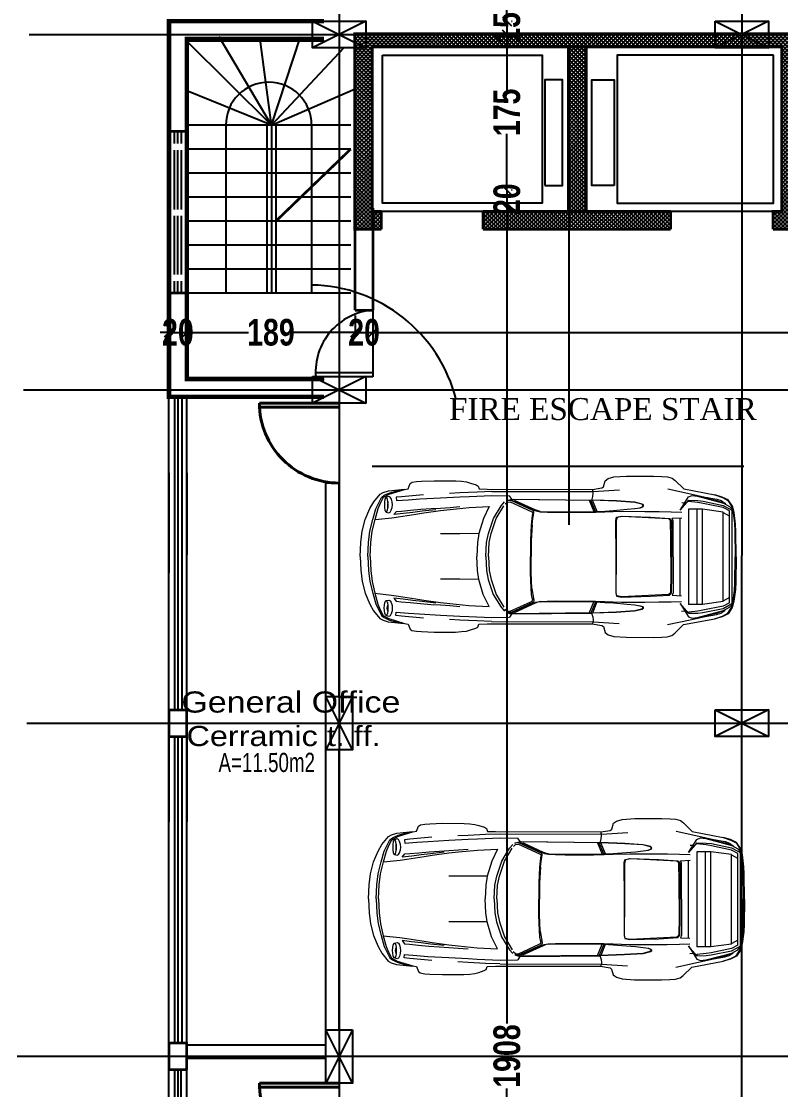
# Model space of a CAD drawing. Extents: x 285329 to 658348, y -83126 to -16980.
# Drawn here: x 331579 to 332433, y -41760 to -40558 of the extents above; entities that cross this region are included whole.
import ezdxf

# ---------------------------------------------------------------- set-up
doc = ezdxf.new("R2010")
doc.units = 0
doc.linetypes.add('CENTER', pattern=[50.8, 31.75, -6.35, 6.35, -6.35])
doc.layers.get('0').update_dxf_attribs({"linetype": 'CONTINUOUS'})
doc.layers.get('DEFPOINTS').update_dxf_attribs({"color": 9, "linetype": 'CONTINUOUS'})
for name, color, linetype, lineweight in [('A-Axis', 1, 'CENTER', 9), ('A-Door', 5, 'CONTINUOUS', 15), ('A-text finishing', 6, 'CONTINUOUS', 13), ('A-text function', 30, 'CONTINUOUS', 20), ('FIGURES', 153, 'CONTINUOUS', 0), ('SECTION-ar', 131, 'CONTINUOUS', 40), ('VIS', 8, 'CONTINUOUS', 18)]:
    doc.layers.add(name, color=color, linetype=linetype, lineweight=lineweight)
for name, color, linetype in [('AXIS', 1, 'CONTINUOUS'), ('COLUMN', 5, 'CONTINUOUS'), ('FURNITURE', 4, 'CONTINUOUS'), ('HATCH', 8, 'CONTINUOUS'), ('TEXT', 3, 'CONTINUOUS'), ('WALL', 7, 'CONTINUOUS'), ('WALL1', 2, 'CONTINUOUS')]:
    doc.layers.add(name, color=color, linetype=linetype)
doc.styles.add('ARIAL', font='BOD_CB.TTF', dxfattribs={"width": 1.2})
doc.styles.add('CITYBLUEPRINT', font='cityb___.ttf', dxfattribs={"width": 0.8})
doc.styles.get("Standard").update_dxf_attribs({"font": 'sanss___.ttf', "height": 15})
doc.styles.add('style2', font='romantic.ttf', dxfattribs={"height": 50})
doc.dimstyles.new('50', dxfattribs={"dimtxt": 30, "dimasz": 10, "dimexe": 5, "dimexo": 6, "dimgap": 5, "dimtad": 0, "dimdec": 0, "dimdsep": 46, "dimtxsty": 'CITYBLUEPRINT', "dimblk1": 'OBLIQUE', "dimblk2": 'OBLIQUE', "dimsah": 1, "dimcen": 0.05, "dimdle": 0.03, "dimclre": 22, "dimclrt": 7, "dimadec": 0, "dimazin": 0, "dimtfac": 1, "dimtdec": 0, "dimtix": 1, "dimtmove": 0, "dimatfit": 3, "dimldrblk": 'OBLIQUE', "dimfxl": 1, "dimtolj": 1, "dimtzin": 0, "dimarcsym": 0})

# ---------------------------------------------------------------- blocks, each defined once
blk = doc.blocks.new('XREF1$0$02PCAR09')
at = {"color": 0, "linetype": 'ByBlock'}
for p, q in [((-139.39, 33.77), (-143.26, 30.05)), ((-138.14, 34.83), (-139.39, 33.77)), ((-136.04, 35.43), (-138.14, 34.83)), ((-133.57, 35.58), (-136.04, 35.43)), ((-129.86, 35.7), (-133.57, 35.58)), ((-117.88, 35.7), (-129.86, 35.7)), ((-112.33, 35.34), (-117.88, 35.7)), ((-109.85, 34.59), (-112.33, 35.34)), ((-108.47, 33.6), (-109.85, 34.59)), ((-107.73, 30.95), (-108.47, 33.6)), ((-44.85, 33.29), (-47.09, 33.02)), ((-42.26, 33.45), (-44.85, 33.29)), ((-32.75, 33.53), (-42.26, 33.45)), ((-27.18, 33.31), (-32.75, 33.53)), ((-24.96, 33.14), (-27.18, 33.31)), ((-22.98, 32.83), (-24.96, 33.14)), ((-143.26, 30.05), (-157.04, 27.42)), ((-136.16, 30.07), (-146.25, 27.9)), ((-103.18, 28.82), (-114.79, 29.59)), ((-107, 30.43), (-107.73, 30.95)), ((-102.8, 29.76), (-107, 30.43)), ((-103.18, 28.82), (-102.8, 29.76)), ((-58.2, 28.79), (-103.18, 28.82)), ((-103.18, 28.09), (-103.18, 28.82)), ((-56.22, 29.83), (-102.8, 29.76)), ((-58.2, 28.77), (-51.78, 28.55)), ((-52.64, 29.95), (-56.22, 29.83)), ((-52.16, 31.23), (-52.64, 29.95)), ((-51.29, 31.76), (-52.16, 31.23)), ((-51.78, 28.55), (-44.15, 28.14)), ((-48.85, 32.53), (-51.29, 31.76)), ((-47.09, 33.02), (-48.85, 32.53)), ((-22.13, 32.24), (-22.98, 32.83)), ((-21.22, 30), (-22.13, 32.24)), ((-19.65, 29.66), (-21.22, 30)), ((-12.48, 29.04), (-19.65, 29.78)), ((-12.79, 27.56), (-19.65, 29.66)), ((-13.04, 28.18), (-17.96, 29.55)), ((-10.14, 28.29), (-12.48, 29.04)), ((-164.79, 22.49), (-162.98, 25.22)), ((-162.81, 24.98), (-164.42, 22.49)), ((-160.88, 23.8), (-163.6, 22.32)), ((-162.98, 25.22), (-160.29, 26.5)), ((-160.49, 26.23), (-162.81, 24.98)), ((-161.5, 23.73), (-161.74, 23.33)), ((-159.78, 24.91), (-161.5, 23.73)), ((-149.39, 26.87), (-160.88, 23.8)), ((-151.85, 24.65), (-160.77, 22.81)), ((-160.77, 21.82), (-151.85, 23.66)), ((-157.04, 27.42), (-160.49, 26.23)), ((-160.29, 26.5), (-157.04, 27.42)), ((-159.78, 24.24), (-160.17, 23.99)), ((-157.91, 25.53), (-159.78, 24.91)), ((-157.91, 25.01), (-159.78, 24.24)), ((-152.81, 26.43), (-157.91, 25.53)), ((-153.83, 25.85), (-157.91, 25.01)), ((-153.47, 26.28), (-153.83, 25.85)), ((-146.25, 27.9), (-152.81, 26.43)), ((-149.51, 24.91), (-151.85, 24.65)), ((-151.85, 23.66), (-149.51, 24.04)), ((-145.43, 25.03), (-149.51, 24.91)), ((-149.51, 24.04), (-145.43, 24.53)), ((-147.04, 27.13), (-149.39, 26.87)), ((-145.43, 26.52), (-147.04, 27.13)), ((-141.73, 20.71), (-145.43, 26.52)), ((-145.43, 25.03), (-141.73, 20.73)), ((-145.43, 24.53), (-145.43, 25.03)), ((-142.39, 24.02), (-143.85, 23.95)), ((-124.86, 23.34), (-121.58, 24.14)), ((-124.69, 23.22), (-121.6, 24.01)), ((-121.6, 24.01), (-113.44, 24.57)), ((-121.58, 24.14), (-113.44, 24.69)), ((-113.44, 24.69), (-102.68, 25.08)), ((-113.44, 24.57), (-102.68, 24.96)), ((-104.9, 20.03), (-102.9, 24.96)), ((-104.22, 19.99), (-102.17, 24.96)), ((-101.45, 24.96), (-103.47, 19.98)), ((-103.06, 26.7), (-103.18, 28.09)), ((-102.68, 25.44), (-103.06, 26.7)), ((-67.1, 25.44), (-102.68, 25.06)), ((-102.68, 25.08), (-102.68, 25.44)), ((-102.68, 24.94), (-67.65, 25.32)), ((-102.68, 25.06), (-102.68, 24.94)), ((-77.45, 20.66), (-68.24, 24.88)), ((-67.39, 24.89), (-76.59, 20.66)), ((-76.17, 20.52), (-66.86, 24.77)), ((-66.4, 24.24), (-75.65, 20.03)), ((-66.42, 25.2), (-67.39, 24.89)), ((-67.1, 25.46), (-66.11, 26.89)), ((-67.1, 25.54), (-67.1, 25.54)), ((-64.81, 24.72), (-67.1, 25.46)), ((-66.86, 24.77), (-65.78, 24.81)), ((-65.14, 24.16), (-66.4, 24.24)), ((-58.32, 27.06), (-66.11, 26.89)), ((-65.78, 24.81), (-64.81, 24.72)), ((-64.13, 23.29), (-65.14, 24.16)), ((-62.4, 22.49), (-63.89, 24.21)), ((-48.2, 26.63), (-58.32, 27.06)), ((-44.15, 26.41), (-48.2, 26.63)), ((-44.15, 28.14), (-39.54, 27.93)), ((-35.6, 25.95), (-44.15, 26.41)), ((-26.33, 25.46), (-35.6, 25.95)), ((-28.03, 27.35), (-18.29, 26.45)), ((-21.41, 25.08), (-26.33, 25.46)), ((-16.03, 24.72), (-21.41, 25.08)), ((-18.29, 26.45), (-15.88, 26.19)), ((-15.88, 26.19), (-16.03, 24.72)), ((-14.22, 22.91), (-14.12, 24.14)), ((-14.12, 24.14), (-13.76, 25.41)), ((-13.76, 25.41), (-13.28, 26.26)), ((-13.28, 26.26), (-12.67, 26.55)), ((-10.59, 27.09), (-13.04, 28.18)), ((-10.26, 26.19), (-12.79, 27.56)), ((-12.67, 26.55), (-11.49, 26.19)), ((-12.31, 22.86), (-12.22, 24.26)), ((-12.22, 24.26), (-12.07, 25.22)), ((-12.22, 24.26), (-12.04, 22.86)), ((-12.07, 25.22), (-11.81, 25.93)), ((-11.81, 25.93), (-11.49, 26.19)), ((-11.49, 26.19), (-11.18, 25.93)), ((-11.18, 25.93), (-10.93, 25.22)), ((-10.93, 25.22), (-10.74, 24.13)), ((-10.74, 24.13), (-10.69, 22.86)), ((-9.43, 26.13), (-10.59, 27.09)), ((-8.9, 23.63), (-10.26, 26.19)), ((-8.78, 27.56), (-10.14, 28.29)), ((-6.9, 21.08), (-9.43, 26.13)), ((-5.94, 24.09), (-8.78, 27.56)), ((-4.27, 21.14), (-5.94, 24.09)), ((-166.21, 14.44), (-165.56, 19.69)), ((-165.19, 19.69), (-165.8, 14.82)), ((-165.56, 19.69), (-164.79, 22.49)), ((-164.42, 22.49), (-165.19, 19.69)), ((-163.6, 22.32), (-164.59, 21.21)), ((-163.6, 21.32), (-164.59, 20.71)), ((-164.59, -21.21), (-164.59, 21.21)), ((-160.77, 22.81), (-163.6, 21.32)), ((-163.6, 20.33), (-160.77, 21.82)), ((-163.6, 20.33), (-163.6, -20.33)), ((-163.6, 18.05), (-160.88, 19.53)), ((-160.77, 19.82), (-151.61, 21.07)), ((-160.77, 19.82), (-160.77, -19.82)), ((-151.61, 21.07), (-151.61, -21.07)), ((-151.61, 21.07), (-145.43, 21.07)), ((-149.26, 21.07), (-149.26, -21.19)), ((-145.43, -21.07), (-145.43, 21.07)), ((-137.77, 19.96), (-142.39, 19.75)), ((-132.34, 20.03), (-137.77, 19.96)), ((-126.04, 20.1), (-132.34, 20.03)), ((-115.78, 20.11), (-126.04, 20.1)), ((-125.42, 22.45), (-125.37, 22.96)), ((-125.08, 22.11), (-125.42, 22.45)), ((-125.37, 22.96), (-124.86, 23.34)), ((-125.15, 22.43), (-125.13, 22.84)), ((-124.89, 22.11), (-125.15, 22.43)), ((-125.13, 22.84), (-124.69, 23.22)), ((-124.01, 21.73), (-125.08, 22.11)), ((-123.84, 21.73), (-124.89, 22.11)), ((-121.62, 21.38), (-124.01, 21.73)), ((-121.62, 21.38), (-123.84, 21.73)), ((-118.22, 21.03), (-121.62, 21.38)), ((-112.19, 20.51), (-118.22, 21.03)), ((-108.37, 19.87), (-115.78, 20.11)), ((-108.37, 20.23), (-112.19, 20.51)), ((-104.22, 19.99), (-108.37, 20.23)), ((-104.27, 19.73), (-108.37, 19.87)), ((-99.56, 19.65), (-104.27, 19.73)), ((-99.52, 19.84), (-104.22, 19.99)), ((-87.11, 19.64), (-99.56, 19.65)), ((-87.11, 19.87), (-99.52, 19.84)), ((-82.86, 19.87), (-87.11, 19.87)), ((-82.86, 19.72), (-87.11, 19.64)), ((-79.67, 19.98), (-82.86, 19.87)), ((-79.63, 19.86), (-82.86, 19.72)), ((-79.67, 19.96), (-78.74, 20.2)), ((-77.89, 20.2), (-79.63, 19.86)), ((-78.74, 20.2), (-77.45, 20.66)), ((-77.21, 20.44), (-77.89, 20.2)), ((-76.59, 20.66), (-77.21, 20.44)), ((-76.95, 19.52), (-76.71, 20.25)), ((-76.73, 18.37), (-76.95, 19.52)), ((-76.71, 20.25), (-76.17, 20.52)), ((-76.22, 19.69), (-76.44, 19.24)), ((-76.44, 19.24), (-76.15, 18.22)), ((-75.65, 20.03), (-76.22, 19.69)), ((-60.22, 16.82), (-63.6, 22.49)), ((-58.97, 16.82), (-62.4, 22.49)), ((-57.13, 22.11), (-54.53, 16.8)), ((-48.2, 21.63), (-57.13, 22.11)), ((-39.78, 20.85), (-48.2, 21.63)), ((-39.78, 21.75), (-44.12, 22.11)), ((-35.6, 21.46), (-39.78, 21.75)), ((-35.6, 20.37), (-39.78, 20.85)), ((-31.38, 21.21), (-35.6, 21.46)), ((-28.21, 19.38), (-35.6, 20.37)), ((-33.48, 20.69), (-27.45, 19.99)), ((-26.79, 20.88), (-31.38, 21.21)), ((-24.62, 18.78), (-28.21, 19.38)), ((-27.45, 19.99), (-23.36, 19.5)), ((-22.2, 20.45), (-26.79, 20.88)), ((-23.36, 19.5), (-19.12, 18.97)), ((-18.2, 20.06), (-22.2, 20.45)), ((-19.12, 18.97), (-14.89, 18.51)), ((-16, 19.87), (-18.2, 20.06)), ((-14.89, 18.51), (-16, 19.87)), ((-14.12, 21.68), (-14.22, 22.91)), ((-13.76, 20.44), (-14.12, 21.68)), ((-13.28, 19.65), (-13.76, 20.44)), ((-12.67, 19.33), (-13.28, 19.65)), ((-11.49, 19.6), (-12.67, 19.33)), ((-12.24, 21.56), (-12.31, 22.86)), ((-12.04, 22.86), (-12.24, 21.56)), ((-12.07, 20.57), (-12.24, 21.58)), ((-11.81, 19.84), (-12.07, 20.57)), ((-11.49, 19.6), (-11.81, 19.84)), ((-11.18, 19.81), (-11.49, 19.6)), ((-10.93, 20.51), (-11.18, 19.81)), ((-10.74, 21.58), (-10.93, 20.51)), ((-10.69, 22.86), (-10.74, 21.58)), ((-7.91, 21.15), (-8.9, 23.63)), ((-6.56, 16.32), (-7.91, 21.15)), ((-5.57, 16.32), (-6.9, 21.08)), ((-2.17, 16.31), (-4.27, 21.14)), ((-166.35, 11.22), (-166.21, 14.44)), ((-165.8, 14.82), (-165.94, 11.59)), ((-138.14, 17.06), (-142.38, 17.26)), ((-141.73, 17.26), (-141.73, -17.16)), ((-138.66, 0), (-138.57, 15.9)), ((-138.57, 15.9), (-138.14, 17.06)), ((-137.9, 15.9), (-138.04, 8.28)), ((-137.51, 16.58), (-137.9, 15.9)), ((-137.56, 8.16), (-137.48, 15.78)), ((-136.98, 17.01), (-137.51, 16.58)), ((-137.48, 15.78), (-137.08, 16.44)), ((-137.08, 16.44), (-136.55, 16.78)), ((-128.55, 17.52), (-136.98, 17.01)), ((-136.55, 16.78), (-115.95, 17.82)), ((-115.76, 17.94), (-128.55, 17.52)), ((-115.95, 17.82), (-113.73, 17.36)), ((-113.56, 17.48), (-115.76, 17.94)), ((-113.73, 17.36), (-113.35, 15.95)), ((-113.2, 16.07), (-113.56, 17.48)), ((-113.4, -0.02), (-113.2, 16.07)), ((-113.35, 15.95), (-113.4, 0.02)), ((-76.42, 16.82), (-76.73, 18.37)), ((-76.1, 14.07), (-76.42, 16.82)), ((-76.15, 18.22), (-75.93, 16.82)), ((-75.93, 16.82), (-75.72, 13.98)), ((-60.22, 16.82), (-60.22, 16.82)), ((-58, 10.14), (-60.22, 16.82)), ((-56.75, 10.14), (-58.97, 16.82)), ((-54.53, 16.8), (-52.55, 10.14)), ((-17.01, 17.6), (-24.62, 18.78)), ((-13.95, 17.11), (-17.01, 17.6)), ((-6.56, 16.32), (-13.95, 17.11)), ((-5.26, 11.13), (-6.56, 16.32)), ((-4.27, 11.13), (-5.57, 16.32)), ((-0.87, 11.13), (-2.17, 16.31)), ((-166.57, 0.02), (-166.35, 11.22)), ((-165.94, 11.59), (-166.08, 0)), ((-76.1, 14.07), (-75.74, 7.15)), ((-75.72, 13.98), (-75.43, 7.15)), ((-57.13, 6.18), (-58, 10.14)), ((-55.9, 6.18), (-56.75, 10.14)), ((-52.55, 10.14), (-44.12, 10.09)), ((-52.55, 10.14), (-51.92, 6.18)), ((-44.12, 10.09), (-35.6, 10.09)), ((-4.7, 6.2), (-5.26, 11.13)), ((-3.7, 6.2), (-4.27, 11.13)), ((-0.31, 6.18), (-0.87, 11.13)), ((-138.04, 8.28), (-138.04, 0)), ((-137.56, 0), (-137.56, 8.16)), ((-75.74, 7.15), (-75.77, 0)), ((-75.43, 7.15), (-75.4, 0)), ((-56.89, 0), (-57.13, 6.18)), ((-55.64, 0), (-55.9, 6.18)), ((-51.92, 6.18), (-51.68, 0)), ((-4.39, 0), (-4.7, 6.2)), ((-3.4, 0), (-3.7, 6.2)), ((0, 0), (-0.31, 6.18)), ((-165.94, -11.59), (-166.08, 0)), ((-138.66, 0), (-138.57, -15.9)), ((-138.04, -8.28), (-138.04, 0)), ((-137.56, 0), (-137.56, -8.16)), ((-113.4, 0.02), (-113.2, -16.07)), ((-75.74, -7.15), (-75.77, 0)), ((-75.43, -7.15), (-75.4, 0)), ((-56.89, 0), (-57.13, -6.18)), ((-55.64, 0), (-55.9, -6.18)), ((-51.92, -6.18), (-51.68, 0)), ((-4.39, 0), (-4.7, -6.2)), ((-3.4, 0), (-3.7, -6.2)), ((0, 0), (-0.31, -6.18)), ((-166.57, -0.02), (-166.35, -11.22)), ((-113.35, -15.95), (-113.4, -0.02)), ((-137.9, -15.9), (-138.04, -8.28)), ((-137.56, -8.16), (-137.48, -15.78)), ((-76.1, -14.07), (-75.74, -7.15)), ((-75.72, -13.98), (-75.43, -7.15)), ((-57.13, -6.18), (-58, -10.14)), ((-55.9, -6.18), (-56.75, -10.14)), ((-52.55, -10.14), (-51.92, -6.18)), ((-4.7, -6.2), (-5.26, -11.13)), ((-3.7, -6.2), (-4.27, -11.13)), ((-0.31, -6.18), (-0.87, -11.13)), ((-166.35, -11.22), (-166.21, -14.44)), ((-165.8, -14.82), (-165.94, -11.59)), ((-76.1, -14.07), (-76.42, -16.82)), ((-75.93, -16.82), (-75.72, -13.98)), ((-58, -10.14), (-60.22, -16.82)), ((-56.75, -10.14), (-58.97, -16.82)), ((-54.53, -16.8), (-52.55, -10.14)), ((-52.55, -10.14), (-44.12, -10.09)), ((-44.12, -10.09), (-35.6, -10.09)), ((-5.26, -11.13), (-6.56, -16.32)), ((-4.27, -11.13), (-5.57, -16.32)), ((-0.87, -11.13), (-2.17, -16.31)), ((-166.21, -14.44), (-165.56, -19.69)), ((-165.19, -19.69), (-165.8, -14.82)), ((-163.6, -18.05), (-160.88, -19.53)), ((-138.14, -17.06), (-142.38, -17.26)), ((-138.57, -15.9), (-138.14, -17.06)), ((-137.51, -16.58), (-137.9, -15.9)), ((-136.98, -17.01), (-137.51, -16.58)), ((-137.48, -15.78), (-137.08, -16.44)), ((-137.08, -16.44), (-136.55, -16.78)), ((-128.55, -17.52), (-136.98, -17.01)), ((-136.55, -16.78), (-115.95, -17.82)), ((-115.76, -17.94), (-128.55, -17.52)), ((-115.95, -17.82), (-113.73, -17.36)), ((-113.56, -17.48), (-115.76, -17.94)), ((-113.73, -17.36), (-113.35, -15.95)), ((-113.2, -16.07), (-113.56, -17.48)), ((-76.73, -18.37), (-76.95, -19.52)), ((-76.42, -16.82), (-76.73, -18.37)), ((-76.44, -19.24), (-76.15, -18.22)), ((-76.15, -18.22), (-75.93, -16.82)), ((-60.22, -16.82), (-63.6, -22.49)), ((-58.97, -16.82), (-62.4, -22.49)), ((-60.22, -16.82), (-60.22, -16.82)), ((-57.13, -22.11), (-54.53, -16.8)), ((-24.62, -18.78), (-28.21, -19.38)), ((-17.01, -17.6), (-24.62, -18.78)), ((-19.12, -18.97), (-14.89, -18.51)), ((-13.95, -17.11), (-17.01, -17.6)), ((-14.89, -18.51), (-16, -19.87)), ((-6.56, -16.32), (-13.95, -17.11)), ((-6.56, -16.32), (-7.91, -21.15)), ((-5.57, -16.32), (-6.9, -21.08)), ((-2.17, -16.31), (-4.27, -21.14)), ((-165.56, -19.69), (-164.79, -22.49)), ((-164.42, -22.49), (-165.19, -19.69)), ((-164.79, -22.49), (-162.98, -25.22)), ((-163.6, -21.32), (-164.59, -20.71)), ((-163.6, -22.32), (-164.59, -21.21)), ((-162.81, -24.98), (-164.42, -22.49)), ((-163.6, -20.33), (-160.77, -21.82)), ((-160.77, -22.81), (-163.6, -21.32)), ((-160.88, -23.8), (-163.6, -22.32)), ((-161.5, -23.73), (-161.74, -23.33)), ((-160.77, -19.82), (-151.61, -21.07)), ((-160.77, -21.82), (-151.85, -23.66)), ((-151.85, -24.65), (-160.77, -22.81)), ((-151.61, -21.07), (-145.43, -21.07)), ((-141.73, -20.71), (-145.43, -26.52)), ((-145.43, -25.03), (-141.73, -20.73)), ((-137.77, -19.96), (-142.39, -19.75)), ((-132.34, -20.03), (-137.77, -19.96)), ((-126.04, -20.1), (-132.34, -20.03)), ((-115.78, -20.11), (-126.04, -20.1)), ((-125.08, -22.11), (-125.42, -22.45)), ((-125.42, -22.45), (-125.37, -22.96)), ((-125.37, -22.96), (-124.86, -23.34)), ((-124.89, -22.11), (-125.15, -22.43)), ((-125.15, -22.43), (-125.13, -22.84)), ((-125.13, -22.84), (-124.69, -23.22)), ((-124.01, -21.73), (-125.08, -22.11)), ((-123.84, -21.73), (-124.89, -22.11)), ((-124.86, -23.34), (-121.58, -24.14)), ((-124.69, -23.22), (-121.6, -24.01)), ((-121.62, -21.38), (-124.01, -21.73)), ((-121.62, -21.38), (-123.84, -21.73)), ((-118.22, -21.03), (-121.62, -21.38)), ((-112.19, -20.51), (-118.22, -21.03)), ((-108.37, -19.87), (-115.78, -20.11)), ((-108.37, -20.23), (-112.19, -20.51)), ((-104.27, -19.73), (-108.37, -19.87)), ((-104.22, -19.99), (-108.37, -20.23)), ((-104.9, -20.03), (-102.9, -24.96)), ((-99.56, -19.65), (-104.27, -19.73)), ((-99.52, -19.84), (-104.22, -19.99)), ((-104.22, -19.99), (-102.17, -24.96)), ((-101.45, -24.96), (-103.47, -19.98)), ((-87.11, -19.64), (-99.56, -19.65)), ((-87.11, -19.87), (-99.52, -19.84)), ((-82.86, -19.72), (-87.11, -19.64)), ((-82.86, -19.87), (-87.11, -19.87)), ((-79.63, -19.86), (-82.86, -19.72)), ((-79.67, -19.98), (-82.86, -19.87)), ((-79.67, -19.96), (-78.74, -20.2)), ((-77.89, -20.2), (-79.63, -19.86)), ((-78.74, -20.2), (-77.45, -20.66)), ((-77.21, -20.44), (-77.89, -20.2)), ((-77.45, -20.66), (-68.24, -24.88)), ((-76.59, -20.66), (-77.21, -20.44)), ((-76.95, -19.52), (-76.71, -20.25)), ((-76.71, -20.25), (-76.17, -20.52)), ((-67.39, -24.89), (-76.59, -20.66)), ((-76.22, -19.69), (-76.44, -19.24)), ((-75.65, -20.03), (-76.22, -19.69)), ((-76.17, -20.52), (-66.86, -24.77)), ((-66.4, -24.24), (-75.65, -20.03)), ((-64.13, -23.29), (-65.14, -24.16)), ((-62.4, -22.49), (-63.89, -24.21)), ((-48.2, -21.63), (-57.13, -22.11)), ((-39.78, -20.85), (-48.2, -21.63)), ((-39.78, -21.75), (-44.12, -22.11)), ((-35.6, -20.37), (-39.78, -20.85)), ((-35.6, -21.46), (-39.78, -21.75)), ((-28.21, -19.38), (-35.6, -20.37)), ((-31.38, -21.21), (-35.6, -21.46)), ((-33.48, -20.69), (-27.45, -19.99)), ((-26.79, -20.88), (-31.38, -21.21)), ((-27.45, -19.99), (-23.36, -19.5)), ((-22.2, -20.45), (-26.79, -20.88)), ((-23.36, -19.5), (-19.12, -18.97)), ((-18.2, -20.06), (-22.2, -20.45)), ((-16, -19.87), (-18.2, -20.06)), ((-14.12, -21.68), (-14.22, -22.91)), ((-14.22, -22.91), (-14.12, -24.14)), ((-13.76, -20.44), (-14.12, -21.68)), ((-13.28, -19.65), (-13.76, -20.44)), ((-12.67, -19.33), (-13.28, -19.65)), ((-11.49, -19.6), (-12.67, -19.33)), ((-12.24, -21.56), (-12.31, -22.86)), ((-12.31, -22.86), (-12.22, -24.26)), ((-12.07, -20.57), (-12.24, -21.58)), ((-12.04, -22.86), (-12.24, -21.56)), ((-12.22, -24.26), (-12.04, -22.86)), ((-11.81, -19.84), (-12.07, -20.57)), ((-11.49, -19.6), (-11.81, -19.84)), ((-11.18, -19.81), (-11.49, -19.6)), ((-10.93, -20.51), (-11.18, -19.81)), ((-10.74, -21.58), (-10.93, -20.51)), ((-10.69, -22.86), (-10.74, -21.58)), ((-10.74, -24.13), (-10.69, -22.86)), ((-8.9, -23.63), (-10.26, -26.19)), ((-6.9, -21.08), (-9.43, -26.13)), ((-7.91, -21.15), (-8.9, -23.63)), ((-4.27, -21.14), (-5.94, -24.09)), ((-162.98, -25.22), (-160.29, -26.5)), ((-160.49, -26.23), (-162.81, -24.98)), ((-159.78, -24.91), (-161.5, -23.73)), ((-149.39, -26.87), (-160.88, -23.8)), ((-157.04, -27.42), (-160.49, -26.23)), ((-160.29, -26.5), (-157.04, -27.42)), ((-159.78, -24.24), (-160.17, -23.99)), ((-157.91, -25.01), (-159.78, -24.24)), ((-157.91, -25.53), (-159.78, -24.91)), ((-153.83, -25.85), (-157.91, -25.01)), ((-152.81, -26.43), (-157.91, -25.53)), ((-143.26, -30.05), (-157.04, -27.42)), ((-153.47, -26.28), (-153.83, -25.85)), ((-146.25, -27.9), (-152.81, -26.43)), ((-151.85, -23.66), (-149.51, -24.04)), ((-149.51, -24.91), (-151.85, -24.65)), ((-149.51, -24.04), (-145.43, -24.53)), ((-145.43, -25.03), (-149.51, -24.91)), ((-147.04, -27.13), (-149.39, -26.87)), ((-145.43, -26.52), (-147.04, -27.13)), ((-136.16, -30.07), (-146.25, -27.9)), ((-145.43, -24.53), (-145.43, -25.03)), ((-142.39, -24.02), (-143.85, -23.95)), ((-121.6, -24.01), (-113.44, -24.57)), ((-121.58, -24.14), (-113.44, -24.69)), ((-113.44, -24.57), (-102.68, -24.96)), ((-113.44, -24.69), (-102.68, -25.08)), ((-103.06, -26.7), (-103.18, -28.09)), ((-103.18, -28.09), (-103.18, -28.82)), ((-102.68, -25.44), (-103.06, -26.7)), ((-102.68, -25.06), (-102.68, -24.94)), ((-102.68, -24.94), (-67.65, -25.32)), ((-67.1, -25.44), (-102.68, -25.06)), ((-102.68, -25.08), (-102.68, -25.44)), ((-66.42, -25.2), (-67.39, -24.89)), ((-64.81, -24.72), (-67.1, -25.46)), ((-67.1, -25.46), (-66.11, -26.89)), ((-67.1, -25.54), (-67.1, -25.54)), ((-66.86, -24.77), (-65.78, -24.81)), ((-65.14, -24.16), (-66.4, -24.24)), ((-58.32, -27.06), (-66.11, -26.89)), ((-65.78, -24.81), (-64.81, -24.72)), ((-48.2, -26.63), (-58.32, -27.06)), ((-51.78, -28.55), (-44.15, -28.14)), ((-44.15, -26.41), (-48.2, -26.63)), ((-35.6, -25.95), (-44.15, -26.41)), ((-44.15, -28.14), (-39.54, -27.93)), ((-26.33, -25.46), (-35.6, -25.95)), ((-28.03, -27.35), (-18.29, -26.45)), ((-21.41, -25.08), (-26.33, -25.46)), ((-16.03, -24.72), (-21.41, -25.08)), ((-12.79, -27.56), (-19.65, -29.66)), ((-18.29, -26.45), (-15.88, -26.19)), ((-13.04, -28.18), (-17.96, -29.55)), ((-15.88, -26.19), (-16.03, -24.72)), ((-14.12, -24.14), (-13.76, -25.41)), ((-13.76, -25.41), (-13.28, -26.26)), ((-13.28, -26.26), (-12.67, -26.55)), ((-10.59, -27.09), (-13.04, -28.18)), ((-10.26, -26.19), (-12.79, -27.56)), ((-12.67, -26.55), (-11.49, -26.19)), ((-10.14, -28.29), (-12.48, -29.04)), ((-12.22, -24.26), (-12.07, -25.22)), ((-12.07, -25.22), (-11.81, -25.93)), ((-11.81, -25.93), (-11.49, -26.19)), ((-11.49, -26.19), (-11.18, -25.93)), ((-11.18, -25.93), (-10.93, -25.22)), ((-10.93, -25.22), (-10.74, -24.13)), ((-9.43, -26.13), (-10.59, -27.09)), ((-8.78, -27.56), (-10.14, -28.29)), ((-5.94, -24.09), (-8.78, -27.56)), ((-139.39, -33.77), (-143.26, -30.05)), ((-103.18, -28.82), (-114.79, -29.59)), ((-107.73, -30.95), (-108.47, -33.6)), ((-107, -30.43), (-107.73, -30.95)), ((-102.8, -29.76), (-107, -30.43)), ((-58.2, -28.79), (-103.18, -28.82)), ((-103.18, -28.82), (-102.8, -29.76)), ((-56.22, -29.83), (-102.8, -29.76)), ((-58.2, -28.77), (-51.78, -28.55)), ((-52.64, -29.95), (-56.22, -29.83)), ((-52.16, -31.23), (-52.64, -29.95)), ((-51.29, -31.76), (-52.16, -31.23)), ((-48.85, -32.53), (-51.29, -31.76)), ((-47.09, -33.02), (-48.85, -32.53)), ((-44.85, -33.29), (-47.09, -33.02)), ((-22.98, -32.83), (-24.96, -33.14)), ((-22.13, -32.24), (-22.98, -32.83)), ((-21.22, -30), (-22.13, -32.24)), ((-19.65, -29.66), (-21.22, -30)), ((-12.48, -29.04), (-19.65, -29.78)), ((-138.14, -34.83), (-139.39, -33.77)), ((-136.04, -35.43), (-138.14, -34.83)), ((-133.57, -35.58), (-136.04, -35.43)), ((-129.86, -35.7), (-133.57, -35.58)), ((-117.88, -35.7), (-129.86, -35.7)), ((-112.33, -35.34), (-117.88, -35.7)), ((-109.85, -34.59), (-112.33, -35.34)), ((-108.47, -33.6), (-109.85, -34.59)), ((-42.26, -33.45), (-44.85, -33.29)), ((-32.75, -33.53), (-42.26, -33.45)), ((-27.18, -33.31), (-32.75, -33.53)), ((-24.96, -33.14), (-27.18, -33.31))]:
    blk.add_line(p, q, dxfattribs=at)
blk = doc.blocks.new('COLUMN')
at = {"layer": 'AXIS'}
for p, q in [((236924.7, -9644.3), (236984.7, -9674.3)), ((236984.7, -9644.3), (236924.7, -9674.3))]:
    blk.add_line(p, q, dxfattribs=at)
at = {"layer": 'COLUMN'}
blk.add_lwpolyline([(236924.7, -9644.3), (236984.7, -9644.3), (236984.7, -9674.3), (236924.7, -9674.3)], close=True, dxfattribs=at)
blk = doc.blocks.new('cbcb')
at = {"layer": 'AXIS'}
for p, q in [((327577.9, -10741.6), (327577.9, -14318.5)), ((328031, -10741.7), (328030.4, -14326.1)), ((327229.2, -12204), (329570.3, -12204)), ((327222.6, -12603.7), (329572, -12603.7)), ((327226.6, -12978.7), (329572, -12978.7)), ((329557.3, -13353.7), (327215.7, -13353.7))]:
    blk.add_line(p, q, dxfattribs=at)
at = {"layer": 'WALL', "linetype": 'Continuous'}
for p in [(90623.2, -2544.7), (91076, -2544.7), (90623.2, -2944.4), (91075.9, -3319.4)]:
    blk.add_blockref('COLUMN', p, dxfattribs=at)
at = {"layer": 'WALL', "linetype": 'Continuous', "rotation": 270.0000000024456}
for p in [(337237.2, 223976), (337237.2, 223601)]:
    blk.add_blockref('COLUMN', p, dxfattribs=at)
blk = doc.blocks.new('_Oblique')
at = {"color": 0, "lineweight": -2}
blk.add_line((-0.5, -0.5), (0.5, 0.5), dxfattribs=at)
blk = doc.blocks.new('*D2920')
at = {"layer": 'DEFPOINTS', "color": 0, "linetype": 'Continuous', "lineweight": 5, "transparency": 16777216}
for p in [(332125, -39838.5), (332125, -40558.2), (332125, -40558.2)]:
    blk.add_point(p, dxfattribs=at)
at = {"layer": 'VIS', "color": 22, "linetype": 'Continuous', "lineweight": -2, "transparency": 16777216}
for p, q in [((332119, -39838.5), (332120, -39838.5)), ((332131, -40558.2), (332130, -40558.2))]:
    blk.add_line(p, q, dxfattribs=at)
at = {"layer": 'VIS', "color": 0, "linetype": 'Continuous', "lineweight": -2, "transparency": 16777216}
for p, q in [((332125, -39838.5), (332125, -40165.7)), ((332125, -40558.2), (332125, -40231))]:
    blk.add_line(p, q, dxfattribs=at)
at = {"layer": 'VIS', "color": 0, "linetype": 'Continuous', "lineweight": -2, "transparency": 16777216, "xscale": 10, "yscale": 10, "zscale": 10}
for p, rotation in [((332125, -39838.5), 90), ((332125, -40558.2), 270)]:
    blk.add_blockref('_Oblique', p, dxfattribs=dict(at, rotation=rotation))
at = {"layer": 'VIS', "color": 7, "linetype": 'Continuous', "lineweight": 5, "transparency": 16777216, "insert": (332125, -40198.4), "char_height": 30, "attachment_point": 5, "rotation": 90, "style": 'CITYBLUEPRINT'}
blk.add_mtext('\\A1;720', dxfattribs=at)
blk = doc.blocks.new('*D2921')
at = {"layer": 'DEFPOINTS', "color": 0, "linetype": 'Continuous', "lineweight": 5, "transparency": 16777216}
for p in [(332125, -40558.2), (332125, -40573), (332125, -40573)]:
    blk.add_point(p, dxfattribs=at)
at = {"layer": 'VIS', "color": 0, "linetype": 'Continuous', "lineweight": -2, "transparency": 16777216}
for p, q in [((332125, -40558.2), (332125, -40548.2)), ((332125, -40558.2), (332125, -40573)), ((332125, -40573), (332125, -40583))]:
    blk.add_line(p, q, dxfattribs=at)
at = {"layer": 'VIS', "color": 22, "linetype": 'Continuous', "lineweight": -2, "transparency": 16777216}
for p, q in [((332131, -40558.2), (332130, -40558.2)), ((332131, -40573), (332130, -40573))]:
    blk.add_line(p, q, dxfattribs=at)
at = {"layer": 'VIS', "color": 0, "linetype": 'Continuous', "lineweight": -2, "transparency": 16777216, "xscale": 10, "yscale": 10, "zscale": 10}
for p, rotation in [((332125, -40558.2), 270), ((332125, -40573), 90)]:
    blk.add_blockref('_Oblique', p, dxfattribs=dict(at, rotation=rotation))
at = {"layer": 'VIS', "color": 7, "linetype": 'Continuous', "lineweight": 5, "transparency": 16777216, "insert": (332125, -40565.6), "char_height": 30, "attachment_point": 5, "rotation": 90, "style": 'CITYBLUEPRINT'}
blk.add_mtext('\\A1;15', dxfattribs=at)
blk = doc.blocks.new('*D2922')
at = {"layer": 'DEFPOINTS', "color": 0, "linetype": 'Continuous', "lineweight": 5, "transparency": 16777216}
for p in [(332125, -40573), (332125, -40748.2), (332125, -40748.2)]:
    blk.add_point(p, dxfattribs=at)
at = {"layer": 'VIS', "color": 0, "linetype": 'Continuous', "lineweight": -2, "transparency": 16777216}
for p, q in [((332125, -40573), (332125, -40636.5)), ((332125, -40748.2), (332125, -40684.7))]:
    blk.add_line(p, q, dxfattribs=at)
at = {"layer": 'VIS', "color": 22, "linetype": 'Continuous', "lineweight": -2, "transparency": 16777216}
for p, q in [((332131, -40573), (332130, -40573)), ((332131, -40748.2), (332130, -40748.2))]:
    blk.add_line(p, q, dxfattribs=at)
at = {"layer": 'VIS', "color": 0, "linetype": 'Continuous', "lineweight": -2, "transparency": 16777216, "xscale": 10, "yscale": 10, "zscale": 10}
for p, rotation in [((332125, -40573), 90), ((332125, -40748.2), 270)]:
    blk.add_blockref('_Oblique', p, dxfattribs=dict(at, rotation=rotation))
at = {"layer": 'VIS', "color": 7, "linetype": 'Continuous', "lineweight": 5, "transparency": 16777216, "insert": (332125, -40660.6), "char_height": 30, "attachment_point": 5, "rotation": 90, "style": 'CITYBLUEPRINT'}
blk.add_mtext('\\A1;175', dxfattribs=at)
blk = doc.blocks.new('*D2923')
at = {"layer": 'DEFPOINTS', "color": 0, "linetype": 'Continuous', "lineweight": 5, "transparency": 16777216}
for p in [(332125, -40748.2), (332125, -40768.2), (332125, -40768.2)]:
    blk.add_point(p, dxfattribs=at)
at = {"layer": 'VIS', "color": 0, "linetype": 'Continuous', "lineweight": -2, "transparency": 16777216}
for p, q in [((332125, -40748.2), (332125, -40738.2)), ((332125, -40748.2), (332125, -40768.2)), ((332125, -40768.2), (332125, -40778.2))]:
    blk.add_line(p, q, dxfattribs=at)
at = {"layer": 'VIS', "color": 22, "linetype": 'Continuous', "lineweight": -2, "transparency": 16777216}
for p, q in [((332131, -40748.2), (332130, -40748.2)), ((332131, -40768.2), (332130, -40768.2))]:
    blk.add_line(p, q, dxfattribs=at)
at = {"layer": 'VIS', "color": 0, "linetype": 'Continuous', "lineweight": -2, "transparency": 16777216, "xscale": 10, "yscale": 10, "zscale": 10}
for p, rotation in [((332125, -40748.2), 270), ((332125, -40768.2), 90)]:
    blk.add_blockref('_Oblique', p, dxfattribs=dict(at, rotation=rotation))
at = {"layer": 'VIS', "color": 7, "linetype": 'Continuous', "lineweight": 5, "transparency": 16777216, "insert": (332125, -40758.2), "char_height": 30, "attachment_point": 5, "rotation": 90, "style": 'CITYBLUEPRINT'}
blk.add_mtext('\\A1;20', dxfattribs=at)
blk = doc.blocks.new('*D2924')
at = {"layer": 'DEFPOINTS', "color": 0, "linetype": 'Continuous', "lineweight": 5, "transparency": 16777216}
for p in [(332125, -40768.2), (332125, -42676.3), (332125, -42676.3)]:
    blk.add_point(p, dxfattribs=at)
at = {"layer": 'VIS', "color": 0, "linetype": 'Continuous', "lineweight": -2, "transparency": 16777216}
for p, q in [((332125, -40768.1), (332125, -41685.7)), ((332125, -42676.3), (332125, -41758.7))]:
    blk.add_line(p, q, dxfattribs=at)
at = {"layer": 'VIS', "color": 22, "linetype": 'Continuous', "lineweight": -2, "transparency": 16777216}
for p, q in [((332131, -40768.2), (332130, -40768.2)), ((332131, -42676.3), (332130, -42676.3))]:
    blk.add_line(p, q, dxfattribs=at)
at = {"layer": 'VIS', "color": 0, "linetype": 'Continuous', "lineweight": -2, "transparency": 16777216, "xscale": 10, "yscale": 10, "zscale": 10}
for p, rotation in [((332125, -40768.2), 90), ((332125, -42676.3), 270)]:
    blk.add_blockref('_Oblique', p, dxfattribs=dict(at, rotation=rotation))
at = {"layer": 'VIS', "color": 7, "linetype": 'Continuous', "lineweight": 5, "transparency": 16777216, "insert": (332125, -41722.2), "char_height": 30, "attachment_point": 5, "rotation": 90, "style": 'CITYBLUEPRINT'}
blk.add_mtext('\\A1;1908', dxfattribs=at)
blk = doc.blocks.new('*D2975')
at = {"layer": 'DEFPOINTS', "color": 0, "linetype": 'Continuous', "lineweight": 5, "transparency": 16777216}
for p in [(331764.8, -40908.1), (331744.8, -40918.4), (331764.8, -40918.4)]:
    blk.add_point(p, dxfattribs=at)
at = {"layer": 'VIS', "color": 0, "linetype": 'Continuous', "lineweight": -2, "transparency": 16777216}
for p, q in [((331744.8, -40908.1), (331734.8, -40908.1)), ((331744.8, -40908.1), (331764.8, -40908.1)), ((331764.8, -40908.1), (331774.8, -40908.1))]:
    blk.add_line(p, q, dxfattribs=at)
at = {"layer": 'VIS', "color": 22, "linetype": 'Continuous', "lineweight": -2, "transparency": 16777216}
for p, q in [((331744.8, -40912.4), (331744.8, -40903.1)), ((331764.8, -40912.4), (331764.8, -40903.1))]:
    blk.add_line(p, q, dxfattribs=at)
at = {"layer": 'VIS', "color": 0, "linetype": 'Continuous', "lineweight": -2, "transparency": 16777216, "xscale": 10, "yscale": 10, "zscale": 10}
blk.add_blockref('_Oblique', (331744.8, -40908.1), dxfattribs=at)
at = {"layer": 'VIS', "color": 0, "linetype": 'Continuous', "lineweight": -2, "transparency": 16777216, "xscale": 10, "yscale": 10, "zscale": 10, "rotation": 180}
blk.add_blockref('_Oblique', (331764.8, -40908.1), dxfattribs=at)
at = {"layer": 'VIS', "color": 7, "linetype": 'Continuous', "lineweight": 5, "transparency": 16777216, "insert": (331754.8, -40908.1), "char_height": 30, "attachment_point": 5, "style": 'CITYBLUEPRINT'}
blk.add_mtext('\\A1;20', dxfattribs=at)
blk = doc.blocks.new('*D2976')
at = {"layer": 'DEFPOINTS', "color": 0, "linetype": 'Continuous', "lineweight": 5, "transparency": 16777216}
for p in [(331954.2, -40883.1), (331954.2, -40908.1), (331764.8, -40918.4)]:
    blk.add_point(p, dxfattribs=at)
at = {"layer": 'VIS', "color": 22, "linetype": 'Continuous', "lineweight": -2, "transparency": 16777216}
for p, q in [((331954.2, -40889.1), (331954.2, -40913.1)), ((331764.8, -40912.4), (331764.8, -40903.1))]:
    blk.add_line(p, q, dxfattribs=at)
at = {"layer": 'VIS', "color": 0, "linetype": 'Continuous', "lineweight": -2, "transparency": 16777216}
for p, q in [((331764.7, -40908.1), (331834.4, -40908.1)), ((331954.2, -40908.1), (331884.5, -40908.1))]:
    blk.add_line(p, q, dxfattribs=at)
at = {"layer": 'VIS', "color": 0, "linetype": 'Continuous', "lineweight": -2, "transparency": 16777216, "xscale": 10, "yscale": 10, "zscale": 10, "rotation": 180}
blk.add_blockref('_Oblique', (331764.8, -40908.1), dxfattribs=at)
at = {"layer": 'VIS', "color": 0, "linetype": 'Continuous', "lineweight": -2, "transparency": 16777216, "xscale": 10, "yscale": 10, "zscale": 10}
blk.add_blockref('_Oblique', (331954.2, -40908.1), dxfattribs=at)
at = {"layer": 'VIS', "color": 7, "linetype": 'Continuous', "lineweight": 5, "transparency": 16777216, "insert": (331859.5, -40908.1), "char_height": 30, "attachment_point": 5, "style": 'CITYBLUEPRINT'}
blk.add_mtext('\\A1;189', dxfattribs=at)
blk = doc.blocks.new('*D2977')
at = {"layer": 'DEFPOINTS', "color": 0, "linetype": 'Continuous', "lineweight": 5, "transparency": 16777216}
for p in [(331954.2, -40883.1), (331974.2, -40883.1), (331974.2, -40908.1)]:
    blk.add_point(p, dxfattribs=at)
at = {"layer": 'VIS', "color": 22, "linetype": 'Continuous', "lineweight": -2, "transparency": 16777216}
for p, q in [((331954.2, -40889.1), (331954.2, -40913.1)), ((331974.2, -40889.1), (331974.2, -40913.1))]:
    blk.add_line(p, q, dxfattribs=at)
at = {"layer": 'VIS', "color": 0, "linetype": 'Continuous', "lineweight": -2, "transparency": 16777216}
for p, q in [((331954.2, -40908.1), (331944.2, -40908.1)), ((331954.2, -40908.1), (331974.2, -40908.1)), ((331974.2, -40908.1), (331984.2, -40908.1))]:
    blk.add_line(p, q, dxfattribs=at)
at = {"layer": 'VIS', "color": 0, "linetype": 'Continuous', "lineweight": -2, "transparency": 16777216, "xscale": 10, "yscale": 10, "zscale": 10}
blk.add_blockref('_Oblique', (331954.2, -40908.1), dxfattribs=at)
at = {"layer": 'VIS', "color": 0, "linetype": 'Continuous', "lineweight": -2, "transparency": 16777216, "xscale": 10, "yscale": 10, "zscale": 10, "rotation": 180}
blk.add_blockref('_Oblique', (331974.2, -40908.1), dxfattribs=at)
at = {"layer": 'VIS', "color": 7, "linetype": 'Continuous', "lineweight": 5, "transparency": 16777216, "insert": (331964.2, -40908.1), "char_height": 30, "attachment_point": 5, "style": 'CITYBLUEPRINT'}
blk.add_mtext('\\A1;20', dxfattribs=at)
blk = doc.blocks.new('*D2978')
at = {"layer": 'DEFPOINTS', "color": 0, "linetype": 'Continuous', "lineweight": 5, "transparency": 16777216}
for p in [(331974.2, -40883.1), (333445.5, -40908.1), (333445.5, -40911.7)]:
    blk.add_point(p, dxfattribs=at)
at = {"layer": 'VIS', "color": 22, "linetype": 'Continuous', "lineweight": -2, "transparency": 16777216}
for p, q in [((331974.2, -40889.1), (331974.2, -40913.1)), ((333445.5, -40905.7), (333445.5, -40903.1))]:
    blk.add_line(p, q, dxfattribs=at)
at = {"layer": 'VIS', "color": 0, "linetype": 'Continuous', "lineweight": -2, "transparency": 16777216}
for p, q in [((331974.2, -40908.1), (332683.8, -40908.1)), ((333445.5, -40908.1), (332735.8, -40908.1))]:
    blk.add_line(p, q, dxfattribs=at)
at = {"layer": 'VIS', "color": 0, "linetype": 'Continuous', "lineweight": -2, "transparency": 16777216, "xscale": 10, "yscale": 10, "zscale": 10, "rotation": 180}
blk.add_blockref('_Oblique', (331974.2, -40908.1), dxfattribs=at)
at = {"layer": 'VIS', "color": 0, "linetype": 'Continuous', "lineweight": -2, "transparency": 16777216, "xscale": 10, "yscale": 10, "zscale": 10}
blk.add_blockref('_Oblique', (333445.5, -40908.1), dxfattribs=at)
at = {"layer": 'VIS', "color": 7, "linetype": 'Continuous', "lineweight": 5, "transparency": 16777216, "insert": (332709.8, -40908.1), "char_height": 30, "attachment_point": 5, "style": 'CITYBLUEPRINT'}
blk.add_mtext('\\A1;1471', dxfattribs=at)
blk = doc.blocks.new('uyu')
at = {"layer": 'AXIS'}
h = blk.add_hatch(dxfattribs=at)
h.set_pattern_fill('ANSI37', color=256, style=0)
h.paths.add_polyline_path([(334939.2, -40599.4), (334939.2, -40799.5), (334939.2, -40819.5), (334969.2, -40819.5), (334969.2, -40799.5), (334959.2, -40799.5), (334959.2, -40614.4), (335419.7, -40614.4), (335419.7, -40799.5), (335409.7, -40799.5), (335409.7, -40819.5), (335439.7, -40819.5), (335439.7, -40599.4), (335404.7, -40599.4)])
h.paths.add_polyline_path([(335179.6, -40799.5), (335200, -40799.5), (335200, -40614.4), (335179.6, -40614.4)], flags=17)
h.paths.add_polyline_path([(335294.7, -40819.5), (335294.7, -40799.5), (335083.7, -40799.5), (335083.7, -40819.5)], flags=17)
at = {"layer": 'FURNITURE'}
for p, q in [((335083.7, -40799.5), (334969.2, -40799.5)), ((335409.7, -40799.5), (335294.7, -40799.5))]:
    blk.add_line(p, q, dxfattribs=at)
at = {"layer": 'FURNITURE', "ltscale": 3}
for points in [[(334970.6, -40623.9), (335150.3, -40623.9), (335150.3, -40790.4), (334970.6, -40790.4)], [(335410.3, -40623.9), (335234.6, -40623.9), (335234.6, -40790.4), (335410.3, -40790.4)], [(335153.2, -40770.5), (335173, -40770.5), (335173, -40651.6), (335153.2, -40651.6)], [(335231.2, -40770.5), (335205.9, -40770.5), (335205.9, -40651.6), (335231.2, -40651.6)]]:
    blk.add_lwpolyline(points, close=True, dxfattribs=at)
at = {"layer": 'WALL', "ltscale": 3}
blk.add_line((334964.2, -40599.4), (335344.7, -40599.4), dxfattribs=at)
blk.add_line((334964.2, -40599.4), (335344.7, -40599.4), dxfattribs=at)
blk.add_line((334964.2, -40599.4), (335344.7, -40599.4), dxfattribs=at)
at = {"layer": 'WALL', "linetype": 'Continuous', "const_width": 3}
for points in [[(334939.2, -40799.5), (334939.2, -40799.5), (334939.2, -40599.4), (335404.7, -40599.4)], [(334964.2, -40599.4), (335344.7, -40599.4)], [(334964.2, -40599.4), (335344.7, -40599.4)], [(335404.7, -40599.4), (335439.7, -40599.4), (335439.7, -40819.5), (335409.7, -40819.5)], [(334969.2, -40819.5), (334939.2, -40819.5), (334939.2, -40614.4)], [(334959.2, -40614.4), (334959.2, -40799.5)], [(334959.2, -40614.4), (335419.7, -40614.4), (335419.7, -40799.5), (335409.7, -40799.5)], [(334969.2, -40799.5), (334959.2, -40799.5), (334959.2, -40614.4)], [(335179.6, -40614.4), (335179.6, -40799.5)], [(335200, -40614.4), (335200, -40799.5)], [(334959.2, -40799.5), (334969.2, -40799.5)], [(334969.2, -40799.5), (334969.2, -40819.5)], [(335294.7, -40799.5), (335083.7, -40799.5)], [(335083.7, -40799.5), (335083.7, -40819.5)], [(335294.7, -40799.5), (335294.7, -40819.5)], [(335409.7, -40799.5), (335409.7, -40819.5)], [(335419.7, -40799.5), (335409.7, -40799.5), (335409.7, -40819.5)], [(335294.7, -40819.5), (335083.7, -40819.5)]]:
    blk.add_lwpolyline(points, dxfattribs=at)
blk = doc.blocks.new('D70')
at = {"layer": 'A-Axis'}
blk.add_line((307725.06, -30884.76), (307725.06, -30817.08), dxfattribs=at)
at = {"layer": 'A-Door'}
for p, q in [((307725.06, -30817.08), (307725.06, -30820.45)), ((307792.75, -30817.08), (307792.75, -30820.45))]:
    blk.add_line(p, q, dxfattribs=at)
at = {"layer": 'SECTION-ar', "ltscale": 20}
for p, q in [((307725.06, -30817.08), (307792.75, -30817.08)), ((307792.75, -30820.45), (307725.06, -30820.45))]:
    blk.add_line(p, q, dxfattribs=at)
at = {"layer": 'SECTION-ar', "ltscale": 20, "extrusion": (0, 0, -1)}
blk.add_ellipse((307725.06, -30817.08), major_axis=(-47.86, 47.86), ratio=1, start_param=2.356194, end_param=3.926991, dxfattribs=at)

msp = doc.modelspace()

# ---------------------------------------------------------------- linework, layer by layer
at = {"layer": 'AXIS'}
msp.add_line((332194.43, -40585.63), (332194.43, -41124.45), dxfattribs=at)
at = {"layer": 'FURNITURE', "ltscale": 3}
for p, q in [((331764.77, -40580.51), (331859.98, -40674.87)), ((331859.98, -40674.87), (331801.06, -40575.51)), ((331859.98, -40674.87), (331846.98, -40575.51)), ((331859.98, -40674.87), (331892.91, -40575.51)), ((331941.49, -40588.01), (331859.98, -40674.87)), ((331859.98, -40674.87), (331954.2, -40634.04)), ((331859.98, -40674.87), (331764.77, -40636.14)), ((331949.2, -40674.87), (331764.77, -40674.87)), ((331854.98, -40674.87), (331854.98, -40863.87)), ((331859.98, -40674.87), (331859.98, -40863.87)), ((331864.98, -40674.87), (331864.98, -40863.87)), ((331750.54, -40683.09), (331750.54, -40695.7)), ((331758.54, -40683.09), (331758.54, -40695.7)), ((331750.54, -40703.2), (331750.54, -40769.65)), ((331758.54, -40703.2), (331758.54, -40769.65)), ((331949.2, -40701.87), (331764.77, -40701.87)), ((331949.2, -40728.87), (331764.77, -40728.87)), ((331949.2, -40756.1), (331764.77, -40755.87)), ((331750.54, -40776.84), (331750.54, -40842.84)), ((331758.54, -40776.84), (331758.54, -40842.84)), ((331949.2, -40783.1), (331764.77, -40782.87)), ((331949.2, -40810.1), (331764.77, -40809.87)), ((331949.2, -40836.87), (331764.77, -40836.87)), ((331750.54, -40850.48), (331750.54, -40862.68)), ((331758.54, -40850.48), (331758.54, -40862.68)), ((331949.2, -40863.87), (331764.77, -40863.87)), ((331974.2, -40883.09), (331974.2, -40958.01))]:
    msp.add_line(p, q, dxfattribs=at)
at = {"layer": 'FURNITURE', "linetype": 'Continuous', "flags": 128}
msp.add_lwpolyline([(331974.2, -40958.01), (331909.89, -40958.01), (331909.89, -40953.01), (331974.2, -40953.01), (331974.2, -40958.01)], dxfattribs=at)
at = {"layer": 'FURNITURE', "ltscale": 3}
for points in [[(331744.76, -41706.96), (331744.77, -40980.51)], [(331751.42, -41333.04), (331751.42, -40980.51), (331759.07, -40980.51), (331759.07, -41333.04)], [(331764.76, -41842.99), (331764.76, -40980.51)], [(331744.76, -41338.82), (331744.76, -41458.9)], [(331759.07, -41363.04), (331759.07, -41707.7), (331751.42, -41707.7), (331751.42, -41363.04)], [(331764.76, -41358.82), (331764.76, -41458.9)], [(331744.76, -41706.96), (331744.76, -41458.58)], [(331764.76, -41842.99), (331764.76, -41458.58)], [(331744.76, -42243.37), (331744.76, -41737.7)], [(331759.07, -42243.9), (331758.58, -41737.7), (331750.93, -41737.7), (331751.42, -42243.9)]]:
    msp.add_lwpolyline(points, dxfattribs=at)
at = {"layer": 'FURNITURE', "linetype": 'Continuous'}
msp.add_arc((331979.36, -40952.58), 69.68, 94.25077, 184.4672, dxfattribs=at)
at = {"layer": 'HATCH', "linetype": 'ByBlock', "ltscale": 3}
msp.add_line((331973.46, -41058.41), (332391.46, -41058.41), dxfattribs=at)
msp.add_line((331973.46, -41058.41), (332391.46, -41058.41), dxfattribs=at)
at = {"layer": 'WALL', "linetype": 'Continuous'}
for p, q in [((331808.69, -40674.87), (331808.69, -40863.87)), ((331905.27, -40674.87), (331905.27, -40863.87)), ((331754.54, -40683.09), (331754.54, -40695.7)), ((331754.54, -40703.2), (331754.54, -40769.65)), ((331754.54, -40776.84), (331754.54, -40842.84)), ((331754.54, -40850.48), (331754.54, -40862.68))]:
    msp.add_line(p, q, dxfattribs=at)
at = {"layer": 'WALL', "linetype": 'Continuous', "ltscale": 3}
for p, q in [((331921.39, -41752.7), (331921.39, -41077.59)), ((331936.39, -41077.59), (331921.39, -41077.59)), ((331936.39, -41317.71), (331936.39, -41077.59)), ((331936.39, -41692.7), (331936.39, -41377.71)), ((331764.76, -41709.56), (331921.39, -41709.56)), ((331764.76, -41724.56), (331921.39, -41724.56))]:
    msp.add_line(p, q, dxfattribs=at)
at = {"layer": 'WALL', "linetype": 'Continuous', "ltscale": 3, "const_width": 5}
for points in [[(331919.2, -40558.01), (331744.77, -40558.01), (331744.77, -40980.51), (331919.2, -40980.51)], [(331919.2, -40578.01), (331764.77, -40578.01), (331764.77, -40960.51), (331919.2, -40960.51)]]:
    msp.add_lwpolyline(points, dxfattribs=at)
at = {"layer": 'WALL', "linetype": 'Continuous', "ltscale": 3}
for points in [[(331919.2, -40580.51), (331764.77, -40580.51), (331764.77, -40960.51), (331919.2, -40960.51)], [(331744.76, -41066.08), (331744.76, -41178.49)], [(331764.76, -41066.08), (331764.76, -41158.49)], [(331744.76, -41706.96), (331744.76, -41722.7)], [(331744.76, -41706.96), (331744.76, -41706.96)], [(331744.76, -41706.96), (331744.76, -41706.96)], [(331764.76, -41706.96), (331764.76, -41722.7)], [(331764.76, -41706.96), (331764.76, -41706.96)]]:
    msp.add_lwpolyline(points, dxfattribs=at)
at = {"layer": 'WALL', "linetype": 'Continuous', "const_width": 3}
for points in [[(331744.77, -40681.9), (331764.77, -40681.9)], [(331949.2, -40701.87), (331864.98, -40782.99)], [(331954.2, -40768.17), (331954.2, -40883.09)], [(331974.2, -40768.17), (331974.2, -40883.09)], [(331744.77, -40863.87), (331764.77, -40863.87)], [(331974.2, -40883.09), (331954.2, -40883.09)], [(331764.76, -41333.04), (331744.76, -41333.04), (331744.76, -41348.04)], [(331764.76, -41333.04), (331764.76, -41348.04)], [(331764.76, -41363.04), (331744.76, -41363.04), (331744.76, -41348.04)], [(331764.76, -41363.04), (331764.76, -41348.04)], [(331764.76, -41707.7), (331744.76, -41707.7), (331744.76, -41722.7)], [(331764.76, -41707.7), (331764.76, -41722.7)], [(331764.76, -41737.7), (331744.76, -41737.7), (331744.76, -41722.7)], [(331764.76, -41737.7), (331764.76, -41722.7)]]:
    msp.add_lwpolyline(points, dxfattribs=at)
at = {"layer": 'WALL', "linetype": 'Continuous'}
for points in [[(331744.76, -41363.04), (331764.76, -41363.04), (331764.76, -41333.04), (331744.76, -41333.04)], [(331744.76, -41737.7), (331764.76, -41737.7), (331764.76, -41707.7), (331744.76, -41707.7)]]:
    msp.add_lwpolyline(points, close=True, dxfattribs=at)
for centre, radius, start, end in [((331856.98, -40674.87), 48.29, 0, 180), ((331902.41, -41025.32), 170.57, 14.09462, 89.04219)]:
    msp.add_arc(centre, radius, start, end, dxfattribs=at)
at = {"layer": 'WALL1'}
for p, q in [((331755.25, -41333.04), (331755.25, -40980.51)), ((331755.25, -41707.7), (331755.25, -41363.04)), ((331754.76, -41737.7), (331755.25, -42243.9))]:
    msp.add_line(p, q, dxfattribs=at)

# ---------------------------------------------------------------- block references
at = {"layer": 'FIGURES', "lineweight": 0, "xscale": 2.539999999841102, "yscale": 2.539999999841102, "zscale": 2.539999999841102, "rotation": 179.923157586217}
for p in [(331959.88, -41160.04, -260.83), (331969.24, -41545.31, -521.65)]:
    msp.add_blockref('XREF1$0$02PCAR09', p, dxfattribs=at)
at = {"layer": 'VIS', "linetype": 'Continuous', "lineweight": 5}
for name, p in [('cbcb', (4358.43, -28369.04)), ('uyu', (-2985.57, 27.55))]:
    msp.add_blockref(name, p, dxfattribs=at)
at = {"layer": 'WALL', "linetype": 'Continuous', "xscale": -1.327868852461163, "yscale": 1.327868852461163, "zscale": 1.327868852461163}
for p in [(740554.91, -66.67), (740554.91, -831.66)]:
    msp.add_blockref('D70', p, dxfattribs=at)

# ---------------------------------------------------------------- texts
at = {"layer": 'A-text finishing', "style": 'ARIAL', "width": 1.2}
msp.add_text('Cerramic t. ff.', height=22.68, dxfattribs=at).set_placement((331764.56, -41373.5))
at = {"layer": 'A-text function', "insert": (331758.72, -41312), "char_height": 23.814, "width": 413.3955, "attachment_point": 1, "style": 'ARIAL'}
msp.add_mtext('General Office', dxfattribs=at)
at = {"layer": 'TEXT', "width": 0.7}
msp.add_text('A=11.50m2', height=21.6, rotation=0.12695, dxfattribs=at).set_placement((331800.46, -41402.83))
at = {"layer": 'TEXT', "insert": (332405.96, -40981.95), "char_height": 24.696, "width": 410.1463, "attachment_point": 3, "style": 'style2'}
msp.add_mtext('FIRE ESCAPE STAIR', dxfattribs=at)

# ---------------------------------------------------------------- dimensions: what is measured, and where the dimension line sits
at = {"layer": 'VIS', "linetype": 'Continuous', "lineweight": 5}
for base, p1, p2, picture, middle in [((332124.97, -40558.17), (332124.97, -39838.54), (332124.97, -40558.17), '*D2920', (332124.97, -40198.36)), ((332124.97, -40573.04), (332124.97, -40558.17), (332124.97, -40573.04), '*D2921', (332124.97, -40565.61)), ((332124.97, -40748.17), (332124.97, -40573.04), (332124.97, -40748.17), '*D2922', (332124.97, -40660.61)), ((332124.97, -40768.17), (332124.97, -40748.17), (332124.97, -40768.17), '*D2923', (332124.97, -40758.17)), ((332124.97, -42676.28), (332124.97, -40768.17), (332124.97, -42676.28), '*D2924', (332124.97, -41722.23))]:
    dim = msp.add_linear_dim(base=base, p1=p1, p2=p2, angle=90, dimstyle='50', override={"dimtmove": 1}, dxfattribs=at)
    dim.commit()
    dim.dimension.update_dxf_attribs({"geometry": picture, "text_midpoint": middle})
for base, p1, p2, picture, middle in [((331954.2, -40908.14), (331764.77, -40918.36), (331954.2, -40883.09), '*D2976', (331859.48, -40908.14)), ((331974.2, -40908.14), (331954.2, -40883.09), (331974.2, -40883.09), '*D2977', (331964.2, -40908.14)), ((333445.46, -40908.14), (331974.2, -40883.09), (333445.46, -40911.66), '*D2978', (332709.83, -40908.14))]:
    dim = msp.add_linear_dim(base=base, p1=p1, p2=p2, dimstyle='50', override={"dimtmove": 1}, dxfattribs=at)
    dim.commit()
    dim.dimension.update_dxf_attribs({"geometry": picture, "text_midpoint": middle})
dim = msp.add_linear_dim(base=(331764.77, -40908.14), p1=(331744.77, -40918.36), p2=(331764.77, -40918.36), dimstyle='50', dxfattribs=at)
dim.commit()
dim.dimension.update_dxf_attribs({"geometry": '*D2975', "text_midpoint": (331754.77, -40908.14)})

doc.saveas('drawing.dxf')
